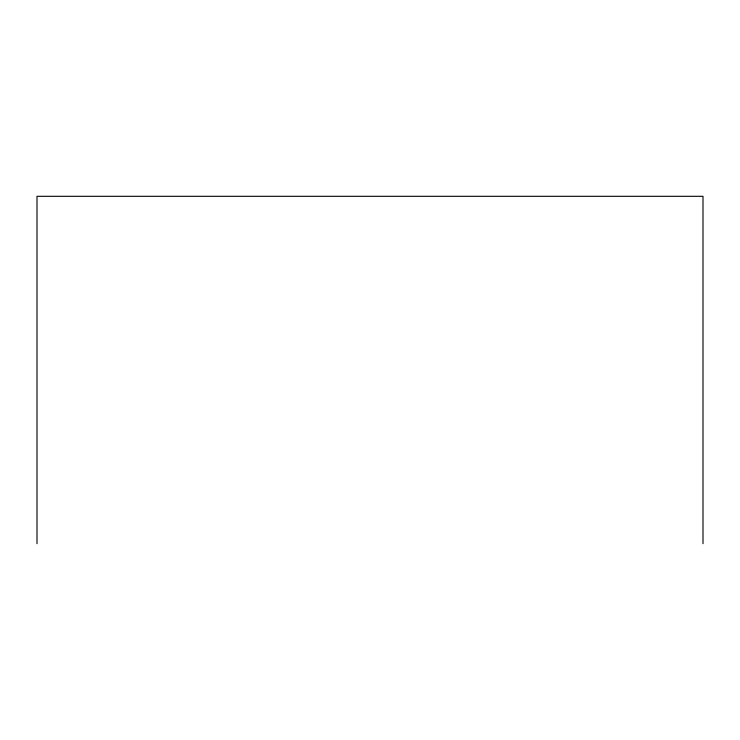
<?xml version="1.0" encoding="UTF-8"?>
<svg xmlns="http://www.w3.org/2000/svg" width="740" height="740" viewBox="0 0 740 740"><rect width="100%" height="100%" fill="white"/><g stroke="black" fill="none" stroke-linecap="round" stroke-linejoin="round"><path stroke-width="1.11" d="M703 543.687L703 196.313L37 196.313L37 543.687"/></g></svg>
